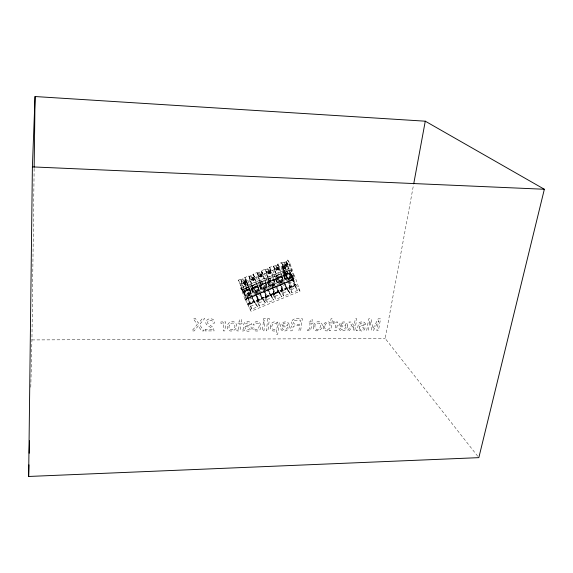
<?xml version="1.0" encoding="UTF-8"?>
<svg xmlns="http://www.w3.org/2000/svg" width="573" height="573" viewBox="0 0 573 573"><rect width="100%" height="100%" fill="white"/><g stroke="black" fill="none" stroke-linecap="round" stroke-linejoin="round"><path stroke-width="0.43" stroke-dasharray="2.87 2.15" d="M30.792 387.226L31.93 339.932L34.144 168.125M249.807 289.551L249.484 288.735L246.899 289.752L247.035 290.203L249.599 289.129L246.634 281.529L249.807 289.551L285.304 275.054L284.96 274.209L287.539 273.192L287.854 274.016L286.378 271.781L284.76 265.958L282.203 267.025L283.843 272.82L285.304 275.054M257.227 298.361L255.68 294.221L259.841 292.524L260.894 294.586L257.32 296.162C261.925 309.005 255.415 292.144 257.521 300.667L258.767 302.974L259.325 306.061L265.7 303.446L262.792 298.225L263.014 298.619L256.718 301.197L259.325 306.061M257.026 298.44L258.767 302.974L263.931 300.861L265.7 303.446M265.335 295.045L267.476 302.723L273.837 300.109C271.917 298.698 268.443 289.272 270.234 295.668L267.963 289.2L263.809 290.898C264.253 294.257 269.246 301.992 265.5 292.817L269.059 291.242L267.963 289.2M265.134 295.124L266.424 297.401L266.911 299.636L272.068 297.523L270.184 294.644M294.966 285.325L293.727 283.42L297.502 290.404L291.843 292.724L288.849 288.04C296.671 286.228 295.962 285.555 292.273 279.259L288.133 280.949C288.477 284.437 293.691 291.893 289.952 282.811L293.512 281.142M284.817 266.037C285.476 268.544 290.303 275.47 284.989 274.238M273.436 291.729L273.701 294.042L275.04 296.305L275.606 299.385L281.966 296.778C280.097 295.36 276.43 285.984 278.371 292.33L276.079 285.877L271.931 287.582C272.34 290.977 277.404 298.619 273.658 289.48L277.21 287.904L276.079 285.877M273.235 291.807L274.567 294.064L275.04 296.305L280.19 294.193L278.27 291.335M281.522 288.42L281.78 290.733L283.162 292.975L283.735 296.055L290.081 293.448L285.655 286.722L284.179 282.568L280.039 284.265C280.412 287.703 285.555 295.253 281.809 286.142L285.354 284.573L284.179 282.568M281.322 288.498L282.704 290.733L283.162 292.975L288.305 290.869L289.286 292.044M289.594 285.11L289.845 287.431L291.277 289.651L291.843 292.724M289.401 285.189L290.826 287.41L291.277 289.651L296.119 287.667L293.92 283.341M287.625 273.629L287.539 273.192M290.661 273.278L292.366 275.814L294.278 281.322L292.567 278.75L290.661 273.278L285.841 275.319L281.63 262.52L277.497 264.203L281.809 276.387L282.475 276.695L277.704 278.643L273.45 265.851L269.303 267.541L273.679 279.703L274.345 280.018L269.568 281.966L265.256 269.188L261.102 270.879L265.543 283.026L266.194 283.341L261.417 285.297L257.048 272.533L252.894 274.223L257.399 286.357L258.043 286.672L253.252 288.634L248.832 275.878L244.671 277.576L249.241 289.687L249.871 290.01L245.079 291.972L240.603 279.23L238.526 280.075L243.102 292.287L247.242 290.597L246.899 289.752M290.726 273.507L292.452 276.293L293.14 279.588L291.113 274.345M282.203 267.025L285.046 274.66M252.743 297.824L248.689 299.579L247.536 297.552L251.705 295.847C253.832 298.569 255.78 307.515 252.364 298.189M285.841 275.319L281.63 262.52M277.704 278.643L273.45 265.851M269.568 281.966L265.256 269.188M261.417 285.297L257.048 272.533M477.732 456.244L385.185 338.478L413.584 184.527M253.252 288.634L248.832 275.878M245.079 291.972L240.603 279.23M291.893 276.064L292.824 277.891M292.517 277.798L292.187 277.003M290.905 274.238L292.502 276.422M291.757 276.723L292.209 277.074M291.865 276.487L293.312 279.517M292.703 277.69L292.953 277.719M293.154 279.581L292.681 277.969M291.922 276.243L291.557 275.634M272.805 294.608L278.958 291.721L272.719 294.164L275.606 299.385M264.769 297.903L271.058 295.324C266.61 297.165 261.352 296.126 267.476 302.723M256.718 301.197L256.625 300.753L262.842 298.325M249.334 304.22L249.219 303.79L254.741 301.527L254.964 301.914L249.334 304.22L251.862 309.119L257.556 306.784L254.77 301.627M287.854 274.016L291.972 272.232L287.739 260.035L285.669 260.873L289.924 273.07L290.604 273.378M292.509 278.005L291.721 276.53M292.237 275.563L294.264 281.35M238.526 280.075L244.943 295.682L245.624 295.403A5.093 2.328 -20.7 0 0 252.5 292.595L253.86 292.037A5.093 2.328 -20.4 0 0 260.729 289.229L262.083 288.677A5.085 2.321 -20.1 0 0 268.945 285.87L270.298 285.318A5.085 2.321 -19.8 0 0 277.153 282.518L278.507 281.966A5.085 2.313 -19.5 0 0 285.347 279.166L286.701 278.614A5.078 2.313 -19.2 0 0 293.534 275.821L294.207 275.549L295.446 278.005L300.008 291.177L251.046 311.261L245.244 299.493L293.061 279.939L300.008 291.177M291.75 276.558L292.989 277.912M244.943 295.682L245.137 296.062L294.45 275.907M292.029 277.067L292.409 276.974M245.137 296.062L245.624 297.33L294.894 277.189M292.438 278.414L294.228 281.307M245.624 297.33L246.068 298.204L295.446 278.005M293.061 279.939L245.359 299.837L245.015 299.106L292.696 279.474L286.35 261.166L285.669 260.873M245.144 299.407L292.882 279.882L293.14 280.29M251.862 309.119L248.911 301.77L250.15 303.676L250.716 303.661L249.14 299.507M251.705 295.847L253.266 299.987L257.556 306.784M259.841 292.524L261.381 296.664L263.931 300.861L261.575 296.578M247.378 303.969L295.546 284.244M247.436 304.105L295.596 284.387M247.615 304.535L295.783 284.81M283.735 296.055L280.834 291.32L287.109 288.749L290.081 293.448M250.107 304.084L254.691 302.207L255.78 304.199L250.91 306.197L248.911 301.77M258.273 300.739L262.849 298.862L263.358 300.245M266.424 297.401L270.993 295.525L271.502 296.914M274.567 294.064L279.137 292.194L279.631 293.584M282.704 290.733L287.259 288.864L288.305 290.869L285.655 286.722M290.826 287.41L295.374 285.54M240.467 279.853L245.301 277.884L249.871 290.01M248.711 276.494L253.538 274.531L258.043 286.672M256.933 273.149L261.754 271.179L266.194 283.341M265.149 269.797L269.969 267.842L274.345 280.018M273.357 266.459L278.163 264.497L282.475 276.695M281.551 263.122L286.35 261.166M240.295 283.499L240.982 283.22A5.136 2.278 -20.7 0 0 247.916 280.39L249.284 279.832A5.128 2.271 -20.4 0 0 256.21 277.01L257.578 276.451A5.128 2.271 -20.1 0 0 264.49 273.636L265.858 273.077A5.121 2.263 -19.8 0 0 272.762 270.263L274.123 269.711A5.121 2.263 -19.6 0 0 281.021 266.896L282.382 266.345A5.121 2.256 -19.3 0 0 289.272 263.537L289.952 263.258L294.207 275.549M247.242 290.597L244.062 282.575L246.641 281.522M244.069 282.568L246.762 281.787M282.353 267.276L284.91 266.237M244.234 283.248L246.798 282.203M282.296 267.727L284.845 266.689M244.37 283.656L246.934 282.611M282.41 268.143L284.953 267.104M244.191 282.833L244.721 284.122L247.292 283.069M282.89 268.558L285.447 267.512M247.02 290.189L244.907 284.623L247.479 283.578M283.062 269.066L285.619 268.021M244.972 284.853L247.536 283.807M283.098 269.303L285.648 268.264M244.965 298.991L240.767 287.933L288.964 268.386L291.836 272.39M240.947 288.463L289.007 268.859L288.964 268.386M240.789 287.947L241.648 289.609L289.981 269.89M246.003 288.147L248.553 287.102M283.871 272.691L286.414 271.652M241.648 289.609L241.892 289.938L290.339 270.17M246.727 289.494L249.284 288.448M284.738 273.973L287.281 272.934M246.949 289.931L249.52 288.885M285.003 274.395L287.553 273.35M243.138 292.18L247.285 290.482M249.241 289.687L285.913 274.711M287.983 273.865L291.972 272.232M289.952 282.811L289.372 282.84L288.133 280.949M281.809 286.142L281.236 286.163L280.039 284.265M273.658 289.48L273.085 289.501L271.931 287.582M265.5 292.817L264.927 292.839L263.809 290.898M257.32 296.162L256.725 296.141L255.68 294.221M288.849 288.04L288.771 287.589L294.658 285.454L294.257 285.347L297.502 290.404M280.834 291.32L280.749 290.876L286.894 288.362L287.109 288.749M31.93 339.932L385.185 338.478M250.602 293.455L245.015 291.406L244.657 290.712L250.229 292.753L250.602 293.455A3.245 2.879 -27.8 0 1 250.086 294.479L244.499 292.431L244.141 291.736L249.713 293.777L250.086 294.479M257.127 287.102L256.625 286.192A3.237 2.872 -28.9 0 0 252.7 287.424L253.073 288.112L258.638 290.167A3.237 2.879 -28.9 0 1 258.115 291.191L252.557 289.143L252.184 288.455L257.735 290.504L258.115 291.191M252.7 287.424L258.251 289.48L258.638 290.167M266.66 286.887L261.123 284.824L260.736 284.144L266.259 286.206L266.66 286.887A3.237 2.872 -29.9 0 1 266.137 287.918L260.6 285.855L260.214 285.175L265.743 287.231L266.137 287.918M270.377 286.092L269.84 285.189A3.23 2.865 -31 0 1 268.236 281.895L273.736 283.964L274.152 284.638A3.237 2.865 -31 0 0 274.675 283.614L274.259 282.933A3.23 2.865 -31 0 0 272.669 279.638A3.23 2.865 -31 0 0 268.758 280.87L269.16 281.544L274.675 283.614M268.236 281.895L268.637 282.575L274.152 284.638M268.758 280.87L274.259 282.933M281.236 277.253L280.677 276.372A3.23 2.858 -32 0 0 276.773 277.597L282.253 279.674L282.675 280.34A3.237 2.865 -32 0 1 282.152 281.372L276.666 279.295L276.243 278.628L281.723 280.698L282.152 281.372M276.773 277.597L277.189 278.263L282.675 280.34M289.25 273.98L288.67 273.106A3.23 2.858 -33.1 0 0 284.774 274.331L290.232 276.408L290.669 277.074A3.23 2.858 -33 0 1 290.139 278.106L284.681 276.021L284.244 275.355L289.702 277.439L290.139 278.106M284.774 274.331L285.211 274.99L290.669 277.074M277.497 264.203L278.163 264.497M269.303 267.541L269.969 267.842M261.102 270.879L261.754 271.179M252.894 274.223L253.538 274.531M244.671 277.576L245.301 277.884M289.336 282.804L290.798 286.98M254.555 301.885L253.467 299.901M281.2 286.128L282.682 290.303M262.09 297.953L262.656 298.562M285.855 286.643C287.954 290.977 285.562 287.753 285.017 284.831M249.599 289.157L249.484 288.735M287.739 260.035L289.952 263.258M289.372 272.927A3.402 3.015 -33.1 0 1 286.514 277.898A3.402 3.015 -33.1 0 1 283.671 273.522A3.402 3.015 -33.1 0 1 289.372 272.927L290.683 274.897A3.424 3.023 -33 0 1 287.811 279.889A3.424 3.023 -33 0 1 284.953 275.498A3.424 3.023 -33 0 1 290.683 274.897M289.895 274.044L290.554 275.04A3.237 2.858 -33 0 1 287.753 279.724A3.237 2.858 -33 0 1 285.139 275.52A3.237 2.858 -33 0 1 290.554 275.04M285.519 271.924L286.808 273.887M287.524 277.647L288.821 279.631M284.244 275.355A3.23 2.858 -33.1 0 0 285.812 278.657L286.385 279.545M283.671 276.644L284.953 278.636M289.881 286.572L291.313 288.792M284.473 277.54L285.11 278.535M281.902 277.311L282.546 278.313L282.023 277.49M289.1 287.567L291.413 291.177M281.407 276.179L282.675 278.17M286.342 288.026L287.753 290.253M277.533 275.183L278.786 277.167M279.574 280.892L280.827 282.904M276.243 278.628A3.23 2.858 -32 0 0 277.826 281.923L278.385 282.818M276.48 280.806L277.103 281.809M275.706 279.903L276.945 281.909M281.816 289.881L283.198 292.123M281.064 290.862L283.298 294.501M273.428 279.438L274.768 281.63A3.424 3.037 -31 0 1 271.573 286.45A3.424 3.037 -31 0 1 269.024 281.852A3.424 3.037 -31 0 1 274.768 281.63M274.023 280.763L274.531 281.587M272.669 279.638L273.214 280.534M278.958 291.721L281.966 296.778M277.769 289.952L279.137 292.194M269.546 278.442L270.757 280.448M271.609 284.151L272.827 286.171M268.479 284.072L268.973 284.91M267.612 282.976L268.816 285.003M273.736 293.19L275.069 295.446M273.013 294.157L275.176 297.831M265.557 282.883A3.409 3.03 -29.9 0 1 262.384 287.682A3.409 3.03 -29.9 0 1 259.827 283.105A3.409 3.03 -29.9 0 1 265.557 282.883L266.746 284.91A3.424 3.037 -29.9 0 1 263.551 289.73A3.424 3.037 -29.9 0 1 260.98 285.139A3.424 3.037 -29.9 0 1 266.746 284.91M266.015 284.029L266.61 285.053A3.237 2.872 -29.9 0 1 263.501 289.558A3.237 2.872 -29.9 0 1 261.166 285.161A3.237 2.872 -29.9 0 1 266.61 285.053M260.736 284.144A3.23 2.865 -29.9 0 1 264.647 282.912L265.177 283.814M270.907 295.023L273.837 300.109M269.682 293.261L270.993 295.525M261.539 281.708L262.713 283.728M263.637 287.402L264.812 289.451M261.832 288.455L262.355 289.372M265.643 296.499L266.932 298.784M260.464 287.345L260.944 288.19M259.626 286.242L260.779 288.283M264.955 297.459L267.039 301.162M257.564 286.149L258.709 288.19M257.993 287.309L258.573 288.334A3.245 2.879 -28.9 0 1 255.472 292.839A3.245 2.879 -28.9 0 1 253.116 288.455A3.245 2.879 -28.9 0 1 258.573 288.334M292.882 279.882L292.696 279.474M261.381 296.664C264.311 302.086 260.128 296.613 260.543 294.844M253.531 284.974L254.656 287.016M255.651 290.669L256.79 292.731M252.184 288.455A3.237 2.872 -28.9 0 0 253.818 291.736L254.319 292.653M257.542 299.815L258.788 302.121M252.335 290.432L252.901 291.478M251.626 289.508L252.743 291.571M256.883 300.761L258.896 304.499M249.556 289.422L250.659 291.478M250.072 290.783L250.523 291.621M248.582 289.472L249.076 290.389M253.266 299.987L255.207 303.59M245.509 288.255L246.591 290.31M247.658 293.935L248.754 296.019M244.141 291.736A3.237 2.872 -27.8 0 0 245.796 295.009L246.275 295.94M244.306 293.713L244.757 294.586M243.518 292.588L244.585 294.665M241.892 289.938L243.102 292.287M244.721 284.122L244.907 284.623M240.982 283.22L245.624 295.403M246.068 298.204L251.046 311.261M243.131 282.353L243.661 283.75M248.546 299.493L250.122 303.64M247.536 297.552L249.112 301.685M246.025 279.567A2.464 1.096 -20.7 0 1 242.845 281.744A2.464 1.096 -20.7 0 1 242.264 279.932A2.464 1.096 -20.7 0 1 246.025 279.567L246.583 281.042A2.464 1.096 -20.7 0 1 243.403 283.22A2.464 1.096 -20.7 0 1 242.823 281.407A2.464 1.096 -20.7 0 1 246.583 281.042M245.409 281.422L245.967 282.962A1.232 0.552 -20.7 0 1 244.306 283.964A1.232 0.552 -20.7 0 1 244.091 283.026A1.232 0.552 -20.7 0 1 245.939 282.89M244.227 281.386L244.786 282.861M244.528 282.374L245.079 283.85M244.012 281.4L244.556 282.876M243.196 279.445L243.747 280.913M249.284 279.832L253.86 292.037M247.916 280.39L252.5 292.595M285.361 284.423L286.844 288.599M251.346 278.929L251.869 280.326M256.725 296.141L258.28 300.295M260.923 294.479L262.448 298.59M253.689 278.12A1.232 0.544 -20.4 0 1 252.063 279.187A1.232 0.544 -20.4 0 1 251.834 278.256A1.232 0.544 -20.4 0 1 253.689 278.12L254.219 279.595M252.514 278.005L253.065 279.488M252.8 279.001L253.345 280.476A1.232 0.552 -20.4 0 0 254.197 279.538A1.232 0.552 -20.4 0 0 252.793 279.517M252.256 278.041L252.808 279.509M251.44 276.086L251.991 277.554M256.21 277.01L260.729 289.229M254.29 276.2A2.464 1.089 -20.4 0 1 251.132 278.363A2.464 1.089 -20.4 0 1 250.516 276.573A2.464 1.089 -20.4 0 1 254.29 276.2L254.842 277.676A2.464 1.096 -20.4 0 1 251.683 279.846A2.464 1.096 -20.4 0 1 251.067 278.048A2.464 1.096 -20.4 0 1 254.842 277.676M259.598 275.563L260.113 276.967M264.891 292.803L266.424 296.957M257.922 274.524L258.466 276M257.578 276.451L262.083 288.677M261.94 274.754A1.232 0.544 -20.1 0 1 260.321 275.821A1.232 0.544 -20.1 0 1 260.07 274.904A1.232 0.544 -20.1 0 1 261.94 274.754L262.463 276.236A1.232 0.552 -20.1 0 1 260.844 277.303A1.232 0.552 -20.1 0 1 260.6 276.379A1.232 0.552 -20.1 0 1 262.463 276.236M260.794 274.632L261.338 276.114M261.059 275.634L261.596 277.11M259.676 272.727L260.221 274.202M260.5 274.682L261.037 276.157M264.49 273.636L268.945 285.87M262.549 272.834A2.464 1.089 -20.1 0 1 259.404 274.99A2.464 1.089 -20.1 0 1 258.752 273.221A2.464 1.089 -20.1 0 1 262.549 272.834L263.086 274.317A2.457 1.096 -20.1 0 1 259.949 276.473A2.457 1.096 -20.1 0 1 259.297 274.696A2.457 1.096 -20.1 0 1 263.086 274.317M269.066 291.091L270.592 295.253M267.835 272.211L268.343 273.615M273.049 289.465L274.56 293.627M266.166 271.165L266.703 272.641M265.858 273.077L270.298 285.318M270.177 271.394A1.232 0.544 -19.8 0 1 268.565 272.454A1.232 0.544 -19.8 0 1 268.3 271.545A1.232 0.544 -19.8 0 1 270.177 271.394L270.692 272.884M269.059 271.265L269.596 272.748M269.303 272.275L269.84 273.751A1.225 0.544 -19.8 0 0 270.664 272.82A1.225 0.544 -19.8 0 0 269.238 272.812L268.723 271.33M267.899 269.374L268.436 270.857M272.762 270.263L277.153 282.518M270.793 269.475L271.323 270.957M277.225 287.753L278.722 291.922M276.064 268.852L276.566 270.263M274.403 267.806L274.933 269.289M274.123 269.711L278.507 281.966M278.399 268.042A1.225 0.544 -19.5 0 1 276.802 269.095A1.225 0.544 -19.5 0 1 276.523 268.2A1.225 0.544 -19.5 0 1 278.399 268.042L278.929 269.525A1.225 0.544 -19.5 0 1 277.318 270.585A1.225 0.544 -19.5 0 1 277.031 269.682A1.225 0.544 -19.5 0 1 278.908 269.532L278.908 269.532M277.318 267.899L277.848 269.389M277.54 268.916L278.07 270.399M276.938 267.978L277.468 269.46M276.114 266.03L276.644 267.512M281.021 266.896L285.347 279.166M279.022 266.123L279.552 267.605M284.28 265.507L284.774 266.911M282.632 264.454L283.148 265.944M282.382 266.345L286.701 278.614M286.6 264.705A1.225 0.544 -19.3 0 1 285.003 265.75A1.225 0.544 -19.3 0 1 284.717 264.855A1.225 0.544 -19.3 0 1 286.6 264.705L287.094 266.108M285.562 264.54L286.077 266.03M285.755 265.571L286.242 266.975M285.132 264.64L285.626 266.051M284.323 262.692L284.838 264.174M289.272 263.537L293.534 275.821M287.245 262.771L287.761 264.253A2.457 1.089 -19.3 0 1 284.509 266.402A2.457 1.089 -19.3 0 1 284.079 264.561A2.457 1.089 -19.3 0 1 287.789 264.339M292.273 279.259L294.608 285.683M288.67 273.106A3.23 2.858 -33.1 0 1 290.232 276.408M289.702 277.439A3.23 2.858 -33.1 0 1 285.812 278.657M284.681 276.021A3.23 2.858 -33 0 1 285.211 274.99M256.618 286.192A3.237 2.872 -28.9 0 1 258.251 289.48M257.735 290.504A3.237 2.872 -28.9 0 1 253.818 291.736M252.557 289.143A3.237 2.879 -28.9 0 1 253.073 288.112M280.67 276.372A3.23 2.858 -32 0 1 282.253 279.674M281.723 280.698A3.23 2.858 -32 0 1 277.826 281.923M276.666 279.295A3.237 2.865 -32 0 1 277.189 278.263M244.657 290.712A3.237 2.872 -27.8 0 1 248.582 289.472A3.237 2.872 -27.8 0 1 250.229 292.753M249.713 293.777A3.237 2.872 -27.8 0 1 245.796 295.009M244.499 292.431A3.245 2.879 -27.8 0 1 245.015 291.406M264.647 282.912A3.23 2.865 -29.9 0 1 266.259 286.206M265.743 287.231A3.23 2.865 -29.9 0 1 261.832 288.455A3.23 2.865 -29.9 0 1 260.214 285.175M260.6 285.855A3.237 2.872 -29.9 0 1 261.123 284.824M273.736 283.964A3.23 2.865 -31 0 1 269.833 285.189M268.637 282.575A3.237 2.865 -31 0 1 269.16 281.544M251.368 323.895L251.368 324.655L249.857 324.655C249.935 322.513 246.698 322.57 245.631 323.774L245.695 325.306C255.229 323.702 250.788 335.355 244.757 329.683L244.385 330.506L243.102 331.058L242.007 330.908L242.128 329.804C245.28 329.941 242.4 324.261 244.621 322.642C246.519 321.324 250.795 321.03 251.368 323.895M291.657 321.94L291.886 323.731L293.075 324.841C291.206 325.443 288.412 332.533 292.087 330.779L293.29 326.424L295.647 325.6L299.615 325.6L298.884 330.771L300.617 330.764L302.343 318.674C299.106 319.018 292.552 317.134 291.657 321.94M320.486 325.185C319.598 336.587 309.384 323.788 318.903 323.079A2.228 1.905 -32.5 0 1 320.171 324.053L320.486 325.185M259.347 325.428L258.416 328.909A2.041 1.776 -27.1 0 1 257.005 329.769L254.87 329.253L254.24 327.699L252.672 327.699L252.958 329.231A3.402 2.958 -27 0 0 254.24 330.642C266.316 334.159 259.433 313.295 253.001 324.934L254.577 324.934C255.064 322.219 259.59 322.499 259.347 325.428M227.366 326.216C226.421 335.363 240.875 329.869 235.567 322.993A4.133 3.617 -24.7 0 0 233.347 321.725C230.511 321.109 227.452 323.244 227.366 326.216M324.848 326.273C323.394 330.85 330.385 330.442 329.955 326.273C331.137 322.141 324.511 322.234 324.848 326.273M359.292 327.448C358.669 330.198 364.142 330.585 363.511 327.656L359.493 326.273L359.292 327.448M270.42 326.195C269.102 330.012 274.159 332.942 276.716 329.819L276.129 334.324L277.719 334.317L279.345 321.99L277.79 321.983L277.64 323.165C275.384 319.963 270.334 322.671 270.42 326.195M293.412 322.098C293.039 325.378 298.089 323.924 299.808 324.232L300.395 320.092L294.665 320.328L293.412 322.098M277.26 325.536C278.378 328.866 272.877 331.824 272.025 327.856C270.449 324.117 276.967 320.644 277.26 325.536M289.265 325.536C290.296 330.664 281.515 333.665 280.512 328.035L282.074 328.028C282.747 331.115 287.646 329.84 287.46 326.854L280.534 326.861C279.796 321.417 289.186 319.619 289.265 325.536M365.366 323.931L365.323 324.669L363.912 324.669C364.134 322.599 361.004 322.663 360.016 323.817L359.987 325.299C369.005 323.852 364.184 334.961 358.863 329.525L357.939 330.721L356.22 330.714C357.846 329.081 357.781 325.944 358.755 323.136C360.317 321.338 364.951 321.038 365.366 323.931M313.46 326.187C312.242 335.098 326.195 329.704 321.389 323.043A4.025 3.438 -32.5 0 0 319.34 321.811C316.561 321.217 313.675 323.344 313.46 326.187M323.272 326.202C321.962 329.962 327.018 332.82 329.425 329.604L329.253 330.721L330.671 330.714L332.562 318.695L331.058 318.688L330.37 323.057C328.064 320.049 323.229 322.785 323.272 326.202M347.36 325.528C348.269 330.463 339.717 333.565 338.836 327.978L340.348 327.978C340.935 331.051 345.727 329.69 345.583 326.825L338.894 326.832C338.256 321.582 347.424 319.655 347.36 325.528M205.191 329.496L205.048 330.929L214.094 330.915L213.342 327.649L207.748 323.337C206.609 319.483 213.851 319.046 212.87 323.129L214.56 323.129C215.548 318.251 207.978 317.277 206.201 321.095C203.959 325.801 211.244 326.109 212.39 329.489L205.191 329.496M221.063 321.732L220.899 323.337L222.525 323.48L223.699 324.827L223.226 330.9L224.867 330.9L225.826 321.897L224.258 321.897L224.093 323.459L222.51 321.854L221.063 321.732M237.036 329.69L236.9 330.879C241.477 332.283 240.567 325.686 240.968 323.143L242.286 323.143L242.429 321.911L241.111 321.911L241.398 319.397L239.743 319.39L239.457 321.911L237.902 321.911L237.766 323.143L239.321 323.143L238.662 328.995L238.246 329.625L237.036 329.69M245.23 326.316C243.883 328.988 247.787 331.144 249.52 329.067L249.62 327.742L249.119 327.233L245.23 326.316M263.379 321.976L262.276 330.836L263.909 330.829L265.02 321.976L263.379 321.976M263.802 318.602L263.587 320.314L265.227 320.314L265.442 318.609L263.802 318.602M267.856 318.609L266.316 330.829L267.913 330.822L269.468 318.617L267.856 318.609M307.722 329.597L307.551 330.757C311.984 332.096 311.182 325.636 311.733 323.186L312.994 323.186L313.173 321.976L311.913 321.976L312.278 319.512L310.688 319.512L310.33 321.976L308.84 321.976L308.661 323.186L310.151 323.186L309.305 328.916L308.89 329.525L307.722 329.597M333.293 321.84L333.042 323.394L334.56 323.53L335.585 324.834L334.804 330.707L336.337 330.707L337.733 321.997L336.272 321.997L336.029 323.509L334.632 321.962L333.293 321.84M369.671 322.47L368.246 330.65L366.663 330.657L368.74 318.803L371.111 318.81L372.851 328.823L378.166 318.824L380.551 318.824L378.424 330.635L376.841 330.635L378.674 320.679L373.367 330.642L371.719 330.642L369.965 320.672L369.671 322.47M353.863 327.434L353.312 330.678L354.773 330.678L356.786 318.781L355.317 318.781L354.15 325.708L350.848 322.012L348.893 322.012L351.836 325.271L347.259 330.685L349.215 330.685L352.767 326.316L353.863 327.434M229.307 325.113C226.865 332.655 237.566 330.241 234.328 324.024A2.285 2.006 -24.7 0 0 232.953 323.029L230.783 323.272L229.307 325.113M282.604 324.805L282.324 325.679L287.574 325.679C288.069 322.599 283.406 322.191 282.604 324.805M340.956 324.812L340.656 325.665L345.727 325.665C346.307 322.62 341.737 322.27 340.956 324.812M198.308 325.836L194.161 330.95L191.869 330.95L197.255 324.576L193.216 318.473L195.429 318.473L198.451 323.265L202.391 318.488L204.704 318.495L199.547 324.576L203.816 330.936L201.596 330.936L198.308 325.836M246.168 294.214A3.409 3.037 -27.8 0 0 249.656 289.609A3.409 3.037 -27.8 0 0 243.926 289.458A3.409 3.037 -27.8 0 0 246.168 294.214M247.25 296.298A3.431 3.044 -27.8 0 0 250.759 291.671A3.431 3.044 -27.8 0 0 245 291.521A3.431 3.044 -27.8 0 0 247.25 296.298M278.328 281.164A3.402 3.015 -32 0 0 281.515 276.365A3.402 3.015 -32 0 0 275.814 276.58A3.402 3.015 -32 0 0 278.328 281.164M279.581 283.177A3.424 3.03 -32 0 0 282.79 278.356A3.424 3.03 -32 0 0 277.06 278.571A3.424 3.03 -32 0 0 279.581 283.177M283.986 264.912A2.457 1.082 -19.3 0 0 287.274 262.857A2.457 1.082 -19.3 0 0 283.556 263.079A2.457 1.082 -19.3 0 0 283.986 264.912M243.79 282.553A1.232 0.552 -20.7 0 0 245.43 281.486A1.232 0.552 -20.7 0 0 243.582 281.622A1.232 0.552 -20.7 0 0 243.79 282.553M279.531 283.005A3.237 2.865 -32 0 0 282.654 278.499A3.237 2.865 -32 0 0 277.246 278.6A3.237 2.865 -32 0 0 279.531 283.005M247.207 296.126A3.245 2.879 -27.8 0 0 250.616 291.815A3.245 2.879 -27.8 0 0 245.187 291.557A3.245 2.879 -27.8 0 0 247.207 296.126M270.363 284.423A3.402 3.023 -31 0 0 273.543 279.624A3.402 3.023 -31 0 0 267.827 279.839A3.402 3.023 -31 0 0 270.363 284.423M267.491 271.638A2.464 1.089 -19.8 0 0 270.814 269.561A2.464 1.089 -19.8 0 0 267.14 269.768A2.464 1.089 -19.8 0 0 267.491 271.638M268.028 273.12A2.457 1.089 -19.8 0 0 271.351 271.043A2.457 1.089 -19.8 0 0 267.67 271.244A2.457 1.089 -19.8 0 0 268.028 273.12M254.161 290.948A3.409 3.03 -28.9 0 0 257.664 286.342A3.409 3.03 -28.9 0 0 251.948 286.185A3.409 3.03 -28.9 0 0 254.161 290.948M255.293 293.011A3.431 3.044 -28.9 0 0 258.803 288.384A3.431 3.044 -28.9 0 0 253.065 288.233A3.431 3.044 -28.9 0 0 255.293 293.011M285.383 267.168A1.225 0.544 -19.3 0 0 287.109 266.173A1.225 0.544 -19.3 0 0 285.311 266.201A1.225 0.544 -19.3 0 0 285.383 267.168M275.742 268.271A2.457 1.089 -19.6 0 0 279.051 266.209A2.457 1.089 -19.6 0 0 275.355 266.416A2.457 1.089 -19.6 0 0 275.742 268.271M276.272 269.761A2.457 1.089 -19.5 0 0 279.574 267.691A2.457 1.089 -19.5 0 0 275.878 267.899A2.457 1.089 -19.5 0 0 276.272 269.761M271.523 286.278A3.237 2.872 -31 0 0 274.639 281.773A3.237 2.872 -31 0 0 269.21 281.88A3.237 2.872 -31 0 0 271.523 286.278M252.571 280.591A1.232 0.552 -20.4 0 0 254.19 279.524A1.232 0.552 -20.4 0 0 252.335 279.667A1.232 0.552 -20.4 0 0 252.571 280.591M269.059 273.865A1.225 0.544 -19.8 0 0 270.664 272.805A1.225 0.544 -19.8 0 0 268.794 272.956A1.225 0.544 -19.8 0 0 269.059 273.865"/><path stroke-width="0.86" d="M28.65 476.464L32.389 166.893L35.068 96.536L425.273 121.189L544.35 189.262L478.827 457.648L28.65 476.464L28.929 464.861M34.158 167.23L35.068 96.536M29.209 453.257L29.51 440.766M413.749 183.647L425.273 121.189M32.389 166.893L544.35 189.262"/></g></svg>
